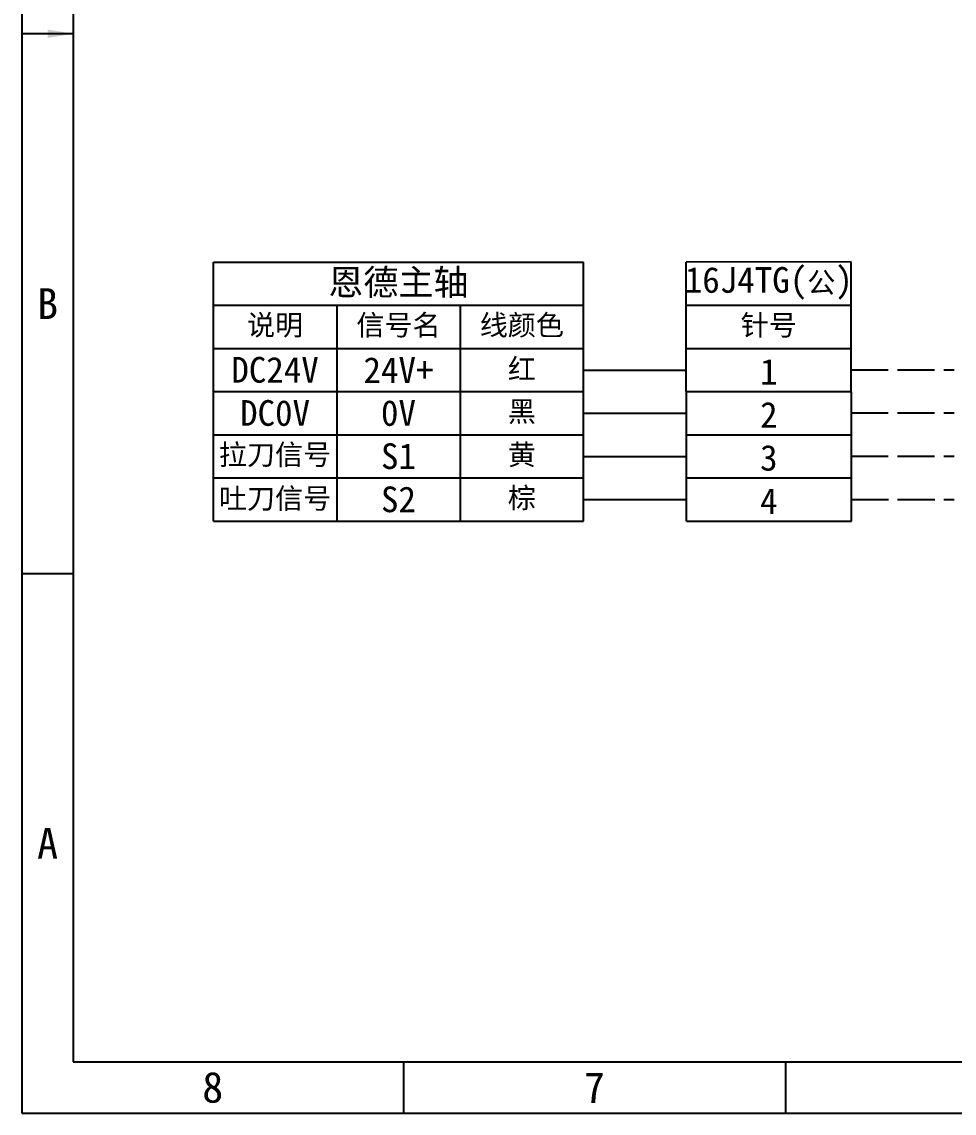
# Model space of a CAD drawing. Header units: millimetres. Extents: x 547 to 2149, y 622 to 1790.
# Drawn here: x 1198.7 to 1289.4, y 862.4 to 968.5 of the extents above; entities that cross this region are included whole.
import ezdxf

# ---------------------------------------------------------------- set-up
doc = ezdxf.new("R2010")
doc.units = ezdxf.units.MM
doc.linetypes.add('ACAD_ISO02W100', pattern=[15, 12, -3])
for name, color, linetype in [('中文标注', 3, 'Continuous'), ('仅图框使用', 7, 'Continuous'), ('元器件与线路', 7, 'Continuous'), ('英文数字标注', 3, 'Continuous'), ('虚线', 7, 'ACAD_ISO02W100')]:
    doc.layers.add(name, color=color, linetype=linetype)
doc.styles.get("Standard").update_dxf_attribs({"font": 'txt', "bigfont": 'gbcbig.shx'})
doc.dimstyles.new('ISO-25', dxfattribs={"dimtxt": 2.5, "dimasz": 2.5, "dimexe": 1.25, "dimexo": 0.625, "dimtad": 1, "dimtxsty": 'Standard', "dimcen": 2.5, "dimadec": 0, "dimazin": 0, "dimtfac": 1, "dimtmove": 0, "dimatfit": 3, "dimfxl": 0, "dimarcsym": 0})

msp = doc.modelspace()

# ---------------------------------------------------------------- linework, layer by layer
at = {"layer": '仅图框使用'}
for p, q in [((1198.7, 1072.38), (1198.7, 862.38)), ((1203.7, 1067.38), (1203.7, 867.38)), ((1198.7, 914.88), (1203.7, 914.88)), ((1203.7, 867.38), (1490.7, 867.38)), ((1235.82, 867.38), (1235.82, 862.38)), ((1272.95, 867.38), (1272.95, 862.38)), ((1198.7, 862.38), (1495.7, 862.38))]:
    msp.add_line(p, q, dxfattribs=at)
at = {"layer": '元器件与线路'}
for p, q in [((1217.32, 945.17), (1253.32, 945.17)), ((1217.32, 919.97), (1217.32, 945.17)), ((1253.32, 919.97), (1253.32, 945.17)), ((1263.33, 919.97), (1263.29, 945.17)), ((1279.34, 945.19), (1263.31, 945.17)), ((1279.36, 919.97), (1279.34, 945.19)), ((1217.32, 940.97), (1253.32, 940.97)), ((1229.32, 940.97), (1229.32, 919.97)), ((1241.32, 940.97), (1241.32, 919.97)), ((1263.31, 940.97), (1279.35, 940.97)), ((1217.32, 936.77), (1253.32, 936.77)), ((1263.31, 936.77), (1279.35, 936.77)), ((1253.32, 934.67), (1263.32, 934.67)), ((1217.32, 932.57), (1253.32, 932.57)), ((1263.32, 932.57), (1279.36, 932.57)), ((1253.32, 930.47), (1263.32, 930.47)), ((1217.32, 928.37), (1253.32, 928.37)), ((1263.31, 928.37), (1279.35, 928.37)), ((1253.32, 926.27), (1263.32, 926.27)), ((1217.32, 924.17), (1229.32, 924.17)), ((1229.32, 924.17), (1241.32, 924.17)), ((1241.32, 924.17), (1253.32, 924.17)), ((1263.32, 924.17), (1279.36, 924.17)), ((1253.32, 922.07), (1263.32, 922.07)), ((1217.32, 919.97), (1253.32, 919.97)), ((1263.33, 919.97), (1279.36, 919.97))]:
    msp.add_line(p, q, dxfattribs=at)
at = {"layer": '虚线', "ltscale": 0.3}
for p, q in [((1279.35, 934.68), (1289.35, 934.68)), ((1279.35, 930.49), (1289.35, 930.49)), ((1279.35, 926.29), (1289.35, 926.29)), ((1279.36, 922.09), (1289.36, 922.09))]:
    msp.add_line(p, q, dxfattribs=at)

# ---------------------------------------------------------------- texts
at = {"layer": '中文标注', "attachment_point": 5}
for s, insert, char_height, width in [('{\\fSimSun|b0|i0|c134|p2;恩德主轴}', (1235.32, 943.07), 2.5, 36), ('{\\fSimSun|b0|i0|c134|p2;说明}', (1223.32, 938.93), 2, 12), ('{\\fSimSun|b0|i0|c134|p2;信号名}', (1235.32, 938.93), 2, 12), ('{\\fSimSun|b0|i0|c134|p2;线颜色}', (1247.32, 938.93), 2, 12), ('{\\fSimSun|b0|i0|c134|p2;针号}', (1271.33, 938.93), 2, 16.0359), ('{\\fSimSun|b0|i0|c134|p2;红}', (1247.32, 934.73), 2, 12), ('{\\fSimSun|b0|i0|c134|p2;黑}', (1247.32, 930.53), 2, 12), ('{\\fSimSun|b0|i0|c134|p2;拉刀信号}', (1223.32, 926.33), 2, 12), ('{\\fSimSun|b0|i0|c134|p2;黄}', (1247.32, 926.33), 2, 12), ('{\\fSimSun|b0|i0|c134|p2;吐刀信号}', (1223.32, 922.07), 2, 12), ('{\\fSimSun|b0|i0|c134|p2;棕}', (1247.32, 922.13), 2, 12)]:
    msp.add_mtext(s, dxfattribs=dict(at, insert=insert, char_height=char_height, width=width))
at = {"layer": '仅图框使用', "char_height": 3, "attachment_point": 5}
for s, insert, width in [('{\\fSimSun|b0|i0|c134|p2;B}', (1201.2, 941.13), 5), ('{\\fSimSun|b0|i0|c134|p2;A}', (1201.2, 888.63), 5), ('{\\fSimSun|b0|i0|c134|p2;8}', (1217.26, 864.88), 37.125), ('{\\fSimSun|b0|i0|c134|p2;7}', (1254.38, 864.88), 37.125)]:
    msp.add_mtext(s, dxfattribs=dict(at, insert=insert, width=width))
at = {"layer": '英文数字标注', "char_height": 2.5, "attachment_point": 5}
for s, insert, width in [('{\\fSimSun|b0|i0|c134|p2;16J4TG(\\H0.8x;公\\H1.25x;)}', (1271.33, 943.1), 16.0298), ('{\\fSimSun|b0|i0|c134|p2;DC24V}', (1223.32, 934.67), 12), ('{\\fSimSun|b0|i0|c134|p2;24V+}', (1235.32, 934.67), 12), ('{\\fSimSun|b0|i0|c134|p2;1}', (1271.33, 934.51), 16.0359), ('{\\fSimSun|b0|i0|c134|p2;DC0V}', (1223.32, 930.47), 12), ('{\\fSimSun|b0|i0|c134|p2;0V}', (1235.32, 930.47), 12), ('{\\fSimSun|b0|i0|c134|p2;2}', (1271.33, 930.31), 16.0359), ('{\\fSimSun|b0|i0|c134|p2;S1}', (1235.32, 926.27), 12), ('{\\fSimSun|b0|i0|c134|p2;3}', (1271.33, 926.11), 16.0359), ('{\\fSimSun|b0|i0|c134|p2;S2}', (1235.32, 922.07), 12), ('{\\fSimSun|b0|i0|c134|p2;4}', (1271.33, 921.91), 16.0359)]:
    msp.add_mtext(s, dxfattribs=dict(at, insert=insert, width=width))

# ---------------------------------------------------------------- leaders
at = {"layer": '仅图框使用'}
msp.add_leader([(1203.7, 967.38), (1198.7, 967.38)], dimstyle='ISO-25', override={"dimgap": 0.625, "dimtad": 0}, dxfattribs=at)

doc.saveas('drawing.dxf')
